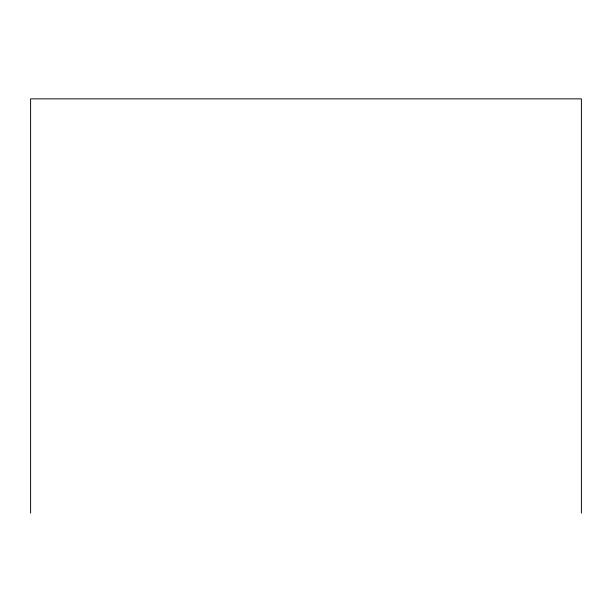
<?xml version="1.0" encoding="UTF-8"?>
<svg xmlns="http://www.w3.org/2000/svg" width="612" height="612" viewBox="0 0 612 612"><rect width="100%" height="100%" fill="white"/><g stroke="black" fill="none" stroke-linecap="round" stroke-linejoin="round"><path stroke-width="0.92" d="M581.4 513.147L581.4 98.853L30.6 98.853L30.6 513.147"/></g></svg>
